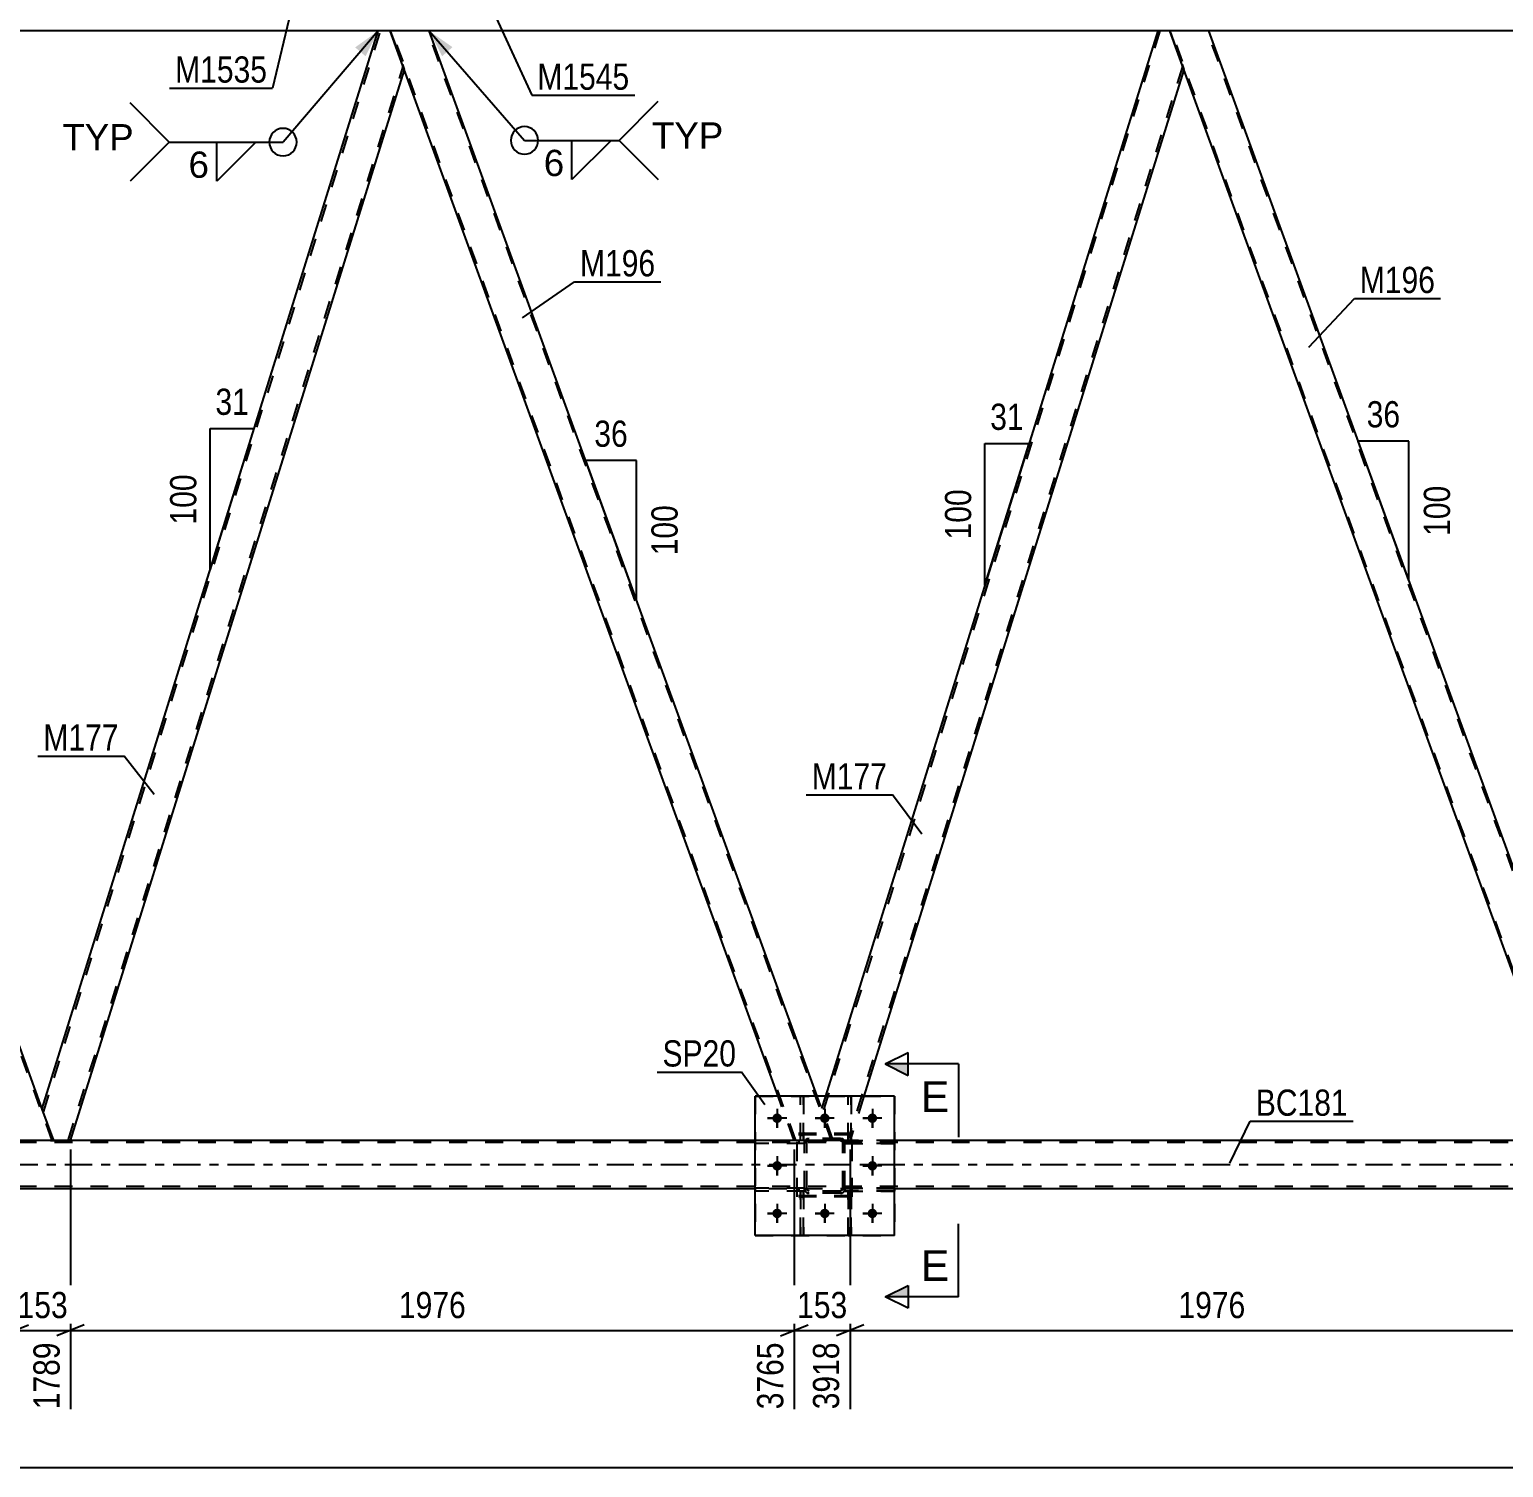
# Model space of a CAD drawing. Header units: millimetres. Extents: x 0 to 841, y 0 to 594.
# Drawn here: x 157.1 to 318.1, y 280.7 to 437.8 of the extents above; entities that cross this region are included whole.
import ezdxf

# ---------------------------------------------------------------- set-up
doc = ezdxf.new("R2010")
doc.units = ezdxf.units.MM
doc.linetypes.add('DXK_LINE_DOT2', pattern=[3.9198, 1.9599, -1.9599])
doc.linetypes.add('DXK_LINE_DOT3', pattern=[5.9187, 2.979, -0.9799, 0.9799, -0.9799])
doc.styles.add('Arial', font='ARIAL.TTF', dxfattribs={"height": 0.2})
doc.styles.add('Arial Narrow', font='ARIALN.TTF', dxfattribs={"height": 0.2})

# ---------------------------------------------------------------- blocks, each defined once
blk = doc.blocks.new('Part-318889357-3689 - 3336')
at = {"color": 7, "linetype": 'DXK_LINE_DOT2'}
for p, q in [((246.15, 316.13), (246.15, 316.45)), ((246.15, 316.45), (251.55, 316.45)), ((251.55, 316.13), (246.15, 316.13)), ((246.75, 316.13), (246.75, 316.45)), ((251.55, 316.45), (251.55, 316.13))]:
    blk.add_line(p, q, dxfattribs=at)
blk = doc.blocks.new('Part-318889357-3766 - 3336')
at = {"color": 7, "linetype": 'DXK_LINE_DOT2'}
for p, q in [((241.75, 311.25), (236.35, 311.25)), ((236.35, 311.25), (236.35, 310.93)), ((241.75, 310.93), (236.35, 310.93)), ((241.15, 310.93), (241.15, 311.25)), ((241.75, 310.93), (241.75, 311.25))]:
    blk.add_line(p, q, dxfattribs=at)
blk = doc.blocks.new('Part-318889357-3770 - 3336')
at = {"color": 7, "linetype": 'DXK_LINE_DOT2'}
for p, q in [((241.75, 316.21), (241.78, 316.39)), ((241.78, 316.39), (241.75, 316.21)), ((241.75, 311.17), (241.75, 316.21)), ((241.99, 316.21), (242, 316.3)), ((241.99, 311.17), (241.99, 316.21)), ((242, 316.3), (242.06, 316.38)), ((242.04, 316.65), (242.23, 316.69)), ((242.23, 316.69), (242.04, 316.65)), ((242.06, 316.38), (242.13, 316.43)), ((242.13, 316.43), (242.23, 316.45)), ((245.67, 316.69), (242.23, 316.69)), ((242.23, 316.45), (245.67, 316.45)), ((245.67, 316.69), (245.85, 316.65)), ((245.85, 316.65), (245.67, 316.69)), ((245.67, 316.45), (245.76, 316.43)), ((245.76, 316.43), (245.83, 316.38)), ((245.83, 316.38), (245.89, 316.3)), ((245.89, 316.3), (245.91, 316.21)), ((245.91, 311.17), (245.91, 316.21)), ((246.11, 316.39), (246.15, 316.21)), ((246.15, 316.21), (246.11, 316.39)), ((246.15, 311.17), (246.15, 316.21)), ((241.78, 310.98), (241.75, 311.17)), ((241.75, 311.17), (241.78, 310.98)), ((242, 311.07), (241.99, 311.17)), ((242.06, 311), (242, 311.07)), ((242.23, 310.69), (242.04, 310.72)), ((242.04, 310.72), (242.23, 310.69)), ((242.13, 310.94), (242.06, 311)), ((242.23, 310.93), (242.13, 310.94)), ((245.67, 310.93), (242.23, 310.93)), ((245.76, 310.94), (245.67, 310.93)), ((245.85, 310.72), (245.67, 310.69)), ((245.67, 310.69), (245.85, 310.72)), ((245.83, 311), (245.76, 310.94)), ((245.89, 311.07), (245.83, 311)), ((245.91, 311.17), (245.89, 311.07)), ((246.15, 311.17), (246.11, 310.98)), ((246.11, 310.98), (246.15, 311.17)), ((245.67, 310.69), (242.23, 310.69))]:
    blk.add_line(p, q, dxfattribs=at)
at = {"color": 7, "linetype": 'DXK_LINE_DOT3'}
blk.add_line((243.95, 313.69), (243.95, 313.69), dxfattribs=at)
at = {"color": 7, "linetype": 'DXK_LINE_DOT2'}
for centre, start, end in [((242.23, 316.21), 112.5, 157.5), ((242.23, 316.21), 112.5, 157.5), ((245.67, 316.21), 22.5, 67.5), ((245.67, 316.21), 22.5, 67.5), ((242.23, 311.17), 202.5, 247.5), ((242.23, 311.17), 202.5, 247.5), ((245.67, 311.17), 292.5, 337.5), ((245.67, 311.17), 292.5, 337.5)]:
    blk.add_arc(centre, 0.48, start, end, dxfattribs=at)
blk = doc.blocks.new('Part-318889357-3510 - 3336')
at = {"color": 2, "linetype": 'Continuous'}
for p, q in [((285.89, 437.69), (281.63, 437.69)), ((328.76, 319.89), (285.89, 437.69)), ((325.75, 316.47), (283.16, 433.48))]:
    blk.add_line(p, q, dxfattribs=at)
at = {"color": 7, "linetype": 'DXK_LINE_DOT2'}
for p, q in [((281.63, 437.69), (283.16, 433.48)), ((325.92, 316.47), (281.8, 437.69)), ((329.84, 316.47), (285.72, 437.69)), ((330.01, 316.47), (328.76, 319.89)), ((325.75, 316.47), (330.01, 316.47))]:
    blk.add_line(p, q, dxfattribs=at)
blk = doc.blocks.new('Part-318889357-3707 - 3336')
at = {"color": 7, "linetype": 'DXK_LINE_DOT2'}
for p, q in [((246.95, 317.09), (240.95, 317.09)), ((240.95, 310.29), (240.95, 317.09)), ((246.95, 310.29), (246.95, 317.09)), ((246.95, 310.29), (240.95, 310.29))]:
    blk.add_line(p, q, dxfattribs=at)
blk = doc.blocks.new('Bolt-318889357-3551 - 3336')
at = {"color": 1, "linetype": 'Continuous'}
for p, q in [((237.71, 318.89), (238.4, 318.89)), ((238.75, 319.93), (238.75, 319.23)), ((239.79, 318.89), (239.09, 318.89)), ((242.91, 318.89), (243.6, 318.89)), ((243.95, 319.93), (243.95, 319.23)), ((244.99, 318.89), (244.29, 318.89)), ((248.11, 318.89), (248.8, 318.89)), ((249.15, 319.93), (249.15, 319.23)), ((250.19, 318.89), (249.49, 318.89)), ((238.75, 317.85), (238.75, 318.54)), ((243.95, 317.85), (243.95, 318.54)), ((249.15, 317.85), (249.15, 318.54)), ((238.75, 314.73), (238.75, 314.03)), ((249.15, 314.73), (249.15, 314.03)), ((237.71, 313.69), (238.4, 313.69)), ((238.75, 312.65), (238.75, 313.34)), ((239.79, 313.69), (239.09, 313.69)), ((248.11, 313.69), (248.8, 313.69)), ((249.15, 312.65), (249.15, 313.34)), ((250.19, 313.69), (249.49, 313.69)), ((238.75, 309.53), (238.75, 308.83)), ((243.95, 309.53), (243.95, 308.83)), ((249.15, 309.53), (249.15, 308.83)), ((237.71, 308.49), (238.4, 308.49)), ((238.75, 307.45), (238.75, 308.14)), ((239.79, 308.49), (239.09, 308.49)), ((242.91, 308.49), (243.6, 308.49)), ((243.95, 307.45), (243.95, 308.14)), ((244.99, 308.49), (244.29, 308.49)), ((248.11, 308.49), (248.8, 308.49)), ((249.15, 307.45), (249.15, 308.14)), ((250.19, 308.49), (249.49, 308.49))]:
    blk.add_line(p, q, dxfattribs=at)
blk = doc.blocks.new('Part-318889357-3683 - 3336')
at = {"color": 7, "linetype": 'DXK_LINE_DOT2'}
for p, q in [((251.55, 316.45), (246.15, 316.45)), ((246.15, 316.45), (246.15, 316.13)), ((246.15, 316.13), (251.55, 316.13)), ((246.75, 316.13), (246.75, 316.45)), ((251.55, 316.13), (251.55, 316.45))]:
    blk.add_line(p, q, dxfattribs=at)
blk = doc.blocks.new('Part-318889357-3588 - 3336')
at = {"color": 7, "linetype": 'DXK_LINE_DOT2'}
for p, q in [((246.95, 317.22), (240.95, 317.22)), ((240.95, 310.42), (240.95, 317.22)), ((246.95, 310.42), (246.95, 317.22)), ((246.95, 310.42), (240.95, 310.42))]:
    blk.add_line(p, q, dxfattribs=at)
blk = doc.blocks.new('Part-318889357-3606 - 3336')
at = {"color": 7, "linetype": 'DXK_LINE_DOT2'}
for p, q in [((241.62, 310.92), (241.3, 310.92)), ((241.3, 310.92), (241.3, 306.09)), ((241.62, 306.09), (241.62, 310.92)), ((241.3, 310.32), (241.62, 310.32)), ((241.3, 306.09), (241.62, 306.09))]:
    blk.add_line(p, q, dxfattribs=at)
blk = doc.blocks.new('Part-318889357-3637 - 3336')
at = {"color": 2, "linetype": 'Continuous'}
for p, q in [((236.35, 316.47), (101.76, 316.47)), ((491.56, 316.47), (251.55, 316.47)), ((236.35, 311.19), (101.76, 311.19)), ((491.56, 311.19), (251.55, 311.19))]:
    blk.add_line(p, q, dxfattribs=at)
at = {"color": 7, "linetype": 'DXK_LINE_DOT2'}
for p, q in [((777.19, 316.23), (101.76, 316.23)), ((251.55, 316.47), (236.35, 316.47)), ((777.19, 311.43), (101.76, 311.43)), ((251.55, 311.19), (236.35, 311.19))]:
    blk.add_line(p, q, dxfattribs=at)
at = {"color": 7, "linetype": 'DXK_LINE_DOT3'}
blk.add_line((101.76, 313.83), (777.19, 313.83), dxfattribs=at)
blk = doc.blocks.new('Part-318889357-3650 - 3336')
at = {"color": 2, "linetype": 'Continuous'}
for p, q in [((158.48, 319.94), (195.18, 437.69)), ((196.5, 437.69), (195.18, 437.69)), ((198.03, 433.48), (196.5, 437.69)), ((161.58, 316.47), (198.04, 433.43)), ((159.74, 316.47), (158.49, 319.89))]:
    blk.add_line(p, q, dxfattribs=at)
at = {"color": 7, "linetype": 'DXK_LINE_DOT2'}
for p, q in [((158.61, 319.56), (195.43, 437.69)), ((161.33, 316.47), (197.91, 433.81)), ((198.04, 433.43), (198.03, 433.48)), ((198.04, 433.43), (198.03, 433.48)), ((158.49, 319.89), (158.48, 319.94)), ((159.74, 316.47), (161.58, 316.47))]:
    blk.add_line(p, q, dxfattribs=at)
blk = doc.blocks.new('Part-318889357-3655 - 3336')
at = {"color": 2, "linetype": 'Continuous'}
for p, q in [((200.75, 437.69), (196.5, 437.69)), ((243.12, 321.29), (200.75, 437.69)), ((238.86, 321.29), (198.03, 433.48))]:
    blk.add_line(p, q, dxfattribs=at)
at = {"color": 7, "linetype": 'DXK_LINE_DOT2'}
for p, q in [((196.5, 437.69), (198.03, 433.48)), ((240.79, 316.47), (196.67, 437.69)), ((244.7, 316.47), (200.58, 437.69)), ((240.62, 316.47), (238.86, 321.29)), ((244.87, 316.47), (243.12, 321.29)), ((244.87, 316.47), (240.62, 316.47))]:
    blk.add_line(p, q, dxfattribs=at)
blk = doc.blocks.new('Part-318889357-3677 - 3336')
at = {"color": 7, "linetype": 'DXK_LINE_DOT2'}
for p, q in [((246.5, 316.44), (246.5, 321.29)), ((246.5, 321.29), (246.82, 321.29)), ((246.82, 321.29), (246.82, 316.44)), ((246.5, 317.04), (246.82, 317.04)), ((246.82, 316.44), (246.5, 316.44))]:
    blk.add_line(p, q, dxfattribs=at)
blk = doc.blocks.new('Part-318889357-3680 - 3336')
at = {"color": 7, "linetype": 'DXK_LINE_DOT2'}
for p, q in [((251.55, 311.25), (246.15, 311.25)), ((246.15, 311.25), (246.15, 310.93)), ((246.15, 310.93), (251.55, 310.93)), ((246.75, 310.93), (246.75, 311.25)), ((251.55, 310.93), (251.55, 311.25))]:
    blk.add_line(p, q, dxfattribs=at)
blk = doc.blocks.new('Part-318889357-3694 - 3336')
at = {"color": 2, "linetype": 'Continuous'}
for p, q in [((155.48, 316.47), (111.36, 437.69)), ((111.36, 437.69), (115.62, 437.69)), ((158.49, 319.89), (115.62, 437.69))]:
    blk.add_line(p, q, dxfattribs=at)
at = {"color": 7, "linetype": 'DXK_LINE_DOT2'}
for p, q in [((155.65, 316.47), (111.53, 437.69)), ((159.57, 316.47), (115.45, 437.69)), ((159.74, 316.47), (158.49, 319.89)), ((155.48, 316.47), (159.74, 316.47))]:
    blk.add_line(p, q, dxfattribs=at)
blk = doc.blocks.new('Part-318889357-3700 - 3336')
at = {"color": 7, "linetype": 'DXK_LINE_DOT2'}
for p, q in [((246.5, 306.09), (246.5, 310.92)), ((246.5, 310.92), (246.82, 310.92)), ((246.82, 310.92), (246.82, 306.09)), ((246.5, 310.32), (246.82, 310.32)), ((246.82, 306.09), (246.5, 306.09))]:
    blk.add_line(p, q, dxfattribs=at)
blk = doc.blocks.new('Part-318889357-3706 - 3336')
at = {"color": 7, "linetype": 'DXK_LINE_DOT2'}
for p, q in [((280.56, 437.69), (243.75, 319.56)), ((283.04, 433.81), (246.47, 316.47)), ((283.18, 433.43), (283.16, 433.48)), ((283.18, 433.43), (283.16, 433.48)), ((244.03, 321.29), (243.61, 319.94)), ((248.22, 321.29), (246.72, 316.47)), ((244.87, 316.47), (243.61, 319.94)), ((246.72, 316.47), (244.87, 316.47))]:
    blk.add_line(p, q, dxfattribs=at)
at = {"color": 2, "linetype": 'Continuous'}
for p, q in [((280.31, 437.69), (244.03, 321.29)), ((281.63, 437.69), (280.31, 437.69)), ((283.16, 433.48), (281.63, 437.69)), ((283.18, 433.43), (248.22, 321.29))]:
    blk.add_line(p, q, dxfattribs=at)
blk = doc.blocks.new('Part-318889357-3708 - 3336')
at = {"color": 7, "linetype": 'DXK_LINE_DOT2'}
for p, q in [((241.75, 316.21), (241.78, 316.39)), ((241.78, 316.39), (241.75, 316.21)), ((241.75, 311.17), (241.75, 316.21)), ((241.99, 316.21), (242, 316.3)), ((241.99, 311.17), (241.99, 316.21)), ((242, 316.3), (242.06, 316.38)), ((242.04, 316.65), (242.23, 316.69)), ((242.23, 316.69), (242.04, 316.65)), ((242.06, 316.38), (242.13, 316.43)), ((242.13, 316.43), (242.23, 316.45)), ((245.67, 316.69), (242.23, 316.69)), ((242.23, 316.45), (245.67, 316.45)), ((245.67, 316.69), (245.85, 316.65)), ((245.85, 316.65), (245.67, 316.69)), ((245.67, 316.45), (245.76, 316.43)), ((245.76, 316.43), (245.83, 316.38)), ((245.83, 316.38), (245.89, 316.3)), ((245.89, 316.3), (245.91, 316.21)), ((245.91, 311.17), (245.91, 316.21)), ((246.11, 316.39), (246.15, 316.21)), ((246.15, 316.21), (246.11, 316.39)), ((246.15, 311.17), (246.15, 316.21)), ((241.78, 310.98), (241.75, 311.17)), ((241.75, 311.17), (241.78, 310.98)), ((242, 311.07), (241.99, 311.17)), ((242.06, 311), (242, 311.07)), ((242.23, 310.69), (242.04, 310.72)), ((242.04, 310.72), (242.23, 310.69)), ((242.13, 310.94), (242.06, 311)), ((242.23, 310.93), (242.13, 310.94)), ((245.67, 310.93), (242.23, 310.93)), ((245.76, 310.94), (245.67, 310.93)), ((245.85, 310.72), (245.67, 310.69)), ((245.67, 310.69), (245.85, 310.72)), ((245.83, 311), (245.76, 310.94)), ((245.89, 311.07), (245.83, 311)), ((245.91, 311.17), (245.89, 311.07)), ((246.15, 311.17), (246.11, 310.98)), ((246.11, 310.98), (246.15, 311.17)), ((245.67, 310.69), (242.23, 310.69))]:
    blk.add_line(p, q, dxfattribs=at)
at = {"color": 7, "linetype": 'DXK_LINE_DOT3'}
blk.add_line((243.95, 313.69), (243.95, 313.69), dxfattribs=at)
at = {"color": 7, "linetype": 'DXK_LINE_DOT2'}
for centre, start, end in [((242.23, 316.21), 112.5, 157.5), ((242.23, 316.21), 112.5, 157.5), ((245.67, 316.21), 22.5, 67.5), ((245.67, 316.21), 22.5, 67.5), ((242.23, 311.17), 202.5, 247.5), ((242.23, 311.17), 202.5, 247.5), ((245.67, 311.17), 292.5, 337.5), ((245.67, 311.17), 292.5, 337.5)]:
    blk.add_arc(centre, 0.48, start, end, dxfattribs=at)
blk = doc.blocks.new('Part-318889357-3709 - 3336')
at = {"color": 7, "linetype": 'DXK_LINE_DOT2'}
for p, q in [((236.35, 321.29), (251.55, 321.29)), ((236.35, 321.29), (236.35, 306.09)), ((251.55, 321.29), (251.55, 306.09)), ((236.35, 306.09), (251.55, 306.09))]:
    blk.add_line(p, q, dxfattribs=at)
blk = doc.blocks.new('Part-318889357-3714 - 3336')
at = {"color": 2, "linetype": 'Continuous'}
for p, q in [((251.55, 321.29), (236.35, 321.29)), ((236.35, 306.09), (236.35, 321.29)), ((251.55, 306.09), (251.55, 321.29)), ((251.55, 306.09), (236.35, 306.09))]:
    blk.add_line(p, q, dxfattribs=at)
blk = doc.blocks.new('Part-318889357-3744 - 3336')
at = {"color": 7, "linetype": 'DXK_LINE_DOT2'}
for p, q in [((246.15, 310.93), (246.15, 311.25)), ((246.15, 311.25), (251.55, 311.25)), ((251.55, 310.93), (246.15, 310.93)), ((246.75, 310.93), (246.75, 311.25)), ((251.55, 311.25), (251.55, 310.93))]:
    blk.add_line(p, q, dxfattribs=at)
blk = doc.blocks.new('Part-318889357-3756 - 3336')
at = {"color": 7, "linetype": 'DXK_LINE_DOT2'}
for p, q in [((241.3, 316.44), (241.3, 321.29)), ((241.3, 321.29), (241.62, 321.29)), ((241.62, 321.29), (241.62, 316.44)), ((241.3, 317.04), (241.62, 317.04)), ((241.62, 316.44), (241.3, 316.44))]:
    blk.add_line(p, q, dxfattribs=at)
blk = doc.blocks.new('Part-318889357-3762 - 3336')
at = {"color": 7, "linetype": 'DXK_LINE_DOT2'}
for p, q in [((241.3, 306.09), (241.3, 310.92)), ((241.3, 310.92), (241.62, 310.92)), ((241.62, 310.92), (241.62, 306.09)), ((241.3, 310.32), (241.62, 310.32)), ((241.62, 306.09), (241.3, 306.09))]:
    blk.add_line(p, q, dxfattribs=at)
blk = doc.blocks.new('Part-318889357-3769 - 3336')
at = {"color": 7, "linetype": 'DXK_LINE_DOT2'}
for p, q in [((241.75, 316.45), (236.35, 316.45)), ((236.35, 316.45), (236.35, 316.13)), ((241.75, 316.13), (236.35, 316.13)), ((241.15, 316.13), (241.15, 316.45)), ((241.75, 316.13), (241.75, 316.45))]:
    blk.add_line(p, q, dxfattribs=at)
blk = doc.blocks.new('Part-318889357-3810 - 3336')
at = {"color": 2, "linetype": 'Continuous'}
for p, q in [((241.3, 321.29), (241.3, 321.29)), ((241.62, 321.29), (241.3, 321.29)), ((241.62, 321.29), (241.62, 321.29))]:
    blk.add_line(p, q, dxfattribs=at)
at = {"color": 7, "linetype": 'DXK_LINE_DOT2'}
for p, q in [((241.3, 316.44), (241.3, 321.29)), ((241.62, 316.44), (241.62, 321.29)), ((241.3, 317.04), (241.62, 317.04)), ((241.62, 316.44), (241.3, 316.44))]:
    blk.add_line(p, q, dxfattribs=at)
blk = doc.blocks.new('Part-318889357-3819 - 3336')
at = {"color": 2, "linetype": 'Continuous'}
for p, q in [((246.5, 321.29), (246.5, 321.29)), ((246.82, 321.29), (246.5, 321.29)), ((246.82, 321.29), (246.82, 321.29))]:
    blk.add_line(p, q, dxfattribs=at)
at = {"color": 7, "linetype": 'DXK_LINE_DOT2'}
for p, q in [((246.5, 316.44), (246.5, 321.29)), ((246.82, 316.44), (246.82, 321.29)), ((246.5, 317.04), (246.82, 317.04)), ((246.82, 316.44), (246.5, 316.44))]:
    blk.add_line(p, q, dxfattribs=at)
blk = doc.blocks.new('Part-318889357-3822 - 3336')
at = {"color": 7, "linetype": 'DXK_LINE_DOT2'}
for p, q in [((241.75, 311.25), (236.35, 311.25)), ((236.35, 310.93), (236.35, 311.25)), ((241.75, 310.93), (236.35, 310.93)), ((241.15, 310.93), (241.15, 311.25)), ((241.75, 311.25), (241.75, 310.93))]:
    blk.add_line(p, q, dxfattribs=at)
blk = doc.blocks.new('Part-318889357-3825 - 3336')
at = {"color": 7, "linetype": 'DXK_LINE_DOT2'}
for p, q in [((241.75, 316.45), (236.35, 316.45)), ((236.35, 316.13), (236.35, 316.45)), ((241.75, 316.13), (236.35, 316.13)), ((241.15, 316.13), (241.15, 316.45)), ((241.75, 316.45), (241.75, 316.13))]:
    blk.add_line(p, q, dxfattribs=at)
blk = doc.blocks.new('Part-318889357-3828 - 3336')
at = {"color": 7, "linetype": 'DXK_LINE_DOT2'}
for p, q in [((246.82, 310.92), (246.5, 310.92)), ((246.5, 310.92), (246.5, 306.09)), ((246.82, 306.09), (246.82, 310.92)), ((246.5, 310.32), (246.82, 310.32)), ((246.5, 306.09), (246.82, 306.09))]:
    blk.add_line(p, q, dxfattribs=at)
blk = doc.blocks.new('Bolt-318889357-3831 - 3336')
at = {"linetype": 'Continuous'}
for points in [[(239.27, 318.89, -1), (238.23, 318.89, -1)], [(244.47, 318.89, -1), (243.43, 318.89, -1)], [(249.67, 318.89, -1), (248.63, 318.89, -1)], [(239.27, 313.69, -1), (238.23, 313.69, -1)], [(249.67, 313.69, -1), (248.63, 313.69, -1)], [(239.27, 308.49, -1), (238.23, 308.49, -1)], [(244.47, 308.49, -1), (243.43, 308.49, -1)], [(249.67, 308.49, -1), (248.63, 308.49, -1)]]:
    blk.add_hatch(color=1, dxfattribs=at).paths.add_polyline_path(points)
at = {"color": 1, "linetype": 'Continuous'}
for p, q in [((239.79, 318.89), (237.71, 318.89)), ((238.75, 319.93), (238.75, 317.85)), ((244.99, 318.89), (242.91, 318.89)), ((243.95, 319.93), (243.95, 317.85)), ((250.19, 318.89), (248.11, 318.89)), ((249.15, 319.93), (249.15, 317.85)), ((238.75, 314.73), (238.75, 312.65)), ((249.15, 314.73), (249.15, 312.65)), ((239.79, 313.69), (237.71, 313.69)), ((250.19, 313.69), (248.11, 313.69)), ((238.75, 309.53), (238.75, 307.45)), ((243.95, 309.53), (243.95, 307.45)), ((249.15, 309.53), (249.15, 307.45)), ((239.79, 308.49), (237.71, 308.49)), ((244.99, 308.49), (242.91, 308.49)), ((250.19, 308.49), (248.11, 308.49))]:
    blk.add_line(p, q, dxfattribs=at)
blk = doc.blocks.new('Part-318889357-3846 - 3336')
at = {"color": 2, "linetype": 'Continuous'}
for p, q in [((195.18, 437.69), (115.62, 437.69)), ((280.31, 437.69), (200.75, 437.69)), ((365.45, 437.69), (285.89, 437.69))]:
    blk.add_line(p, q, dxfattribs=at)
at = {"color": 7, "linetype": 'DXK_LINE_DOT2'}
for p, q in [((714.79, 437.69), (195.18, 437.69)), ((200.75, 437.69), (195.18, 437.69)), ((285.89, 437.69), (280.31, 437.69))]:
    blk.add_line(p, q, dxfattribs=at)
blk = doc.blocks.new('StraightDimension-318889357-5029 - 3336')
at = {"color": 7, "linetype": 'Continuous'}
for p, q in [((161.58, 315.47), (161.58, 287.09)), ((240.62, 315.47), (240.62, 287.09)), ((163.08, 296.3), (160.08, 295.1)), ((239.12, 295.1), (242.12, 296.3)), ((161.58, 295.7), (240.62, 295.7))]:
    blk.add_line(p, q, dxfattribs=at)
at = {"color": 0}
blk.add_wipeout([(205.36, 296.45), (205.36, 300.65), (196.84, 300.65), (196.84, 296.45)], dxfattribs=at)
at = {"color": 0, "linetype": 'Continuous'}
blk.add_wipeout([(240.02, 295), (235.82, 295), (235.82, 286.49), (240.02, 286.49)], dxfattribs=at)
at = {"color": 3, "style": 'Arial Narrow'}
blk.add_text('1976', height=2.863, dxfattribs=at).set_placement((197.44, 297.05))
at = {"color": 3, "linetype": 'Continuous', "style": 'Arial Narrow'}
blk.add_text('3765', height=2.863, rotation=90.0002, dxfattribs=at).set_placement((239.42, 287.09))
blk = doc.blocks.new('StraightDimension-318889357-4770 - 3336')
at = {"color": 7, "linetype": 'Continuous'}
for p, q in [((155.48, 315.47), (155.48, 287.09)), ((161.58, 315.47), (161.58, 287.09)), ((153.98, 295.1), (156.98, 296.3)), ((163.08, 296.3), (160.08, 295.1)), ((155.48, 295.7), (161.58, 295.7))]:
    blk.add_line(p, q, dxfattribs=at)
at = {"color": 0}
blk.add_wipeout([(161.88, 296.45), (161.88, 300.65), (155.19, 300.65), (155.19, 296.45)], dxfattribs=at)
at = {"color": 0, "linetype": 'Continuous'}
blk.add_wipeout([(160.98, 295), (156.78, 295), (156.78, 286.49), (160.98, 286.49)], dxfattribs=at)
at = {"color": 3, "style": 'Arial Narrow'}
blk.add_text('153', height=2.863, dxfattribs=at).set_placement((155.79, 297.05))
at = {"color": 3, "linetype": 'Continuous', "style": 'Arial Narrow'}
blk.add_text('1789', height=2.863, rotation=90.0002, dxfattribs=at).set_placement((160.38, 287.09))
blk = doc.blocks.new('AngleDimension-318889357-5049 - 3336')
at = {"color": 7, "linetype": 'Continuous'}
for p, q in [((307.16, 379.24), (302.2, 392.87)), ((307.74, 392.87), (302.2, 392.87)), ((307.74, 377.65), (302.2, 392.87)), ((307.74, 377.65), (307.74, 392.87))]:
    blk.add_line(p, q, dxfattribs=at)
at = {"color": 0}
for points in [[(307.4, 393.77), (307.4, 397.97), (302.54, 397.97), (302.54, 393.77)], [(312.84, 388.6), (308.64, 388.6), (308.64, 381.92), (312.84, 381.92)]]:
    blk.add_wipeout(points, dxfattribs=at)
at = {"color": 3, "style": 'Arial Narrow'}
blk.add_text('36', height=2.863, dxfattribs=at).set_placement((303.14, 394.37))
blk.add_text('100', height=2.863, rotation=90.0002, dxfattribs=at).set_placement((312.24, 382.52))
blk = doc.blocks.new('AngleDimension-318889357-4082 - 3336')
at = {"color": 7, "linetype": 'Continuous'}
for p, q in [((221.46, 380.78), (217.84, 390.75)), ((223.38, 390.75), (217.84, 390.75)), ((223.38, 375.52), (217.84, 390.75)), ((223.38, 375.52), (223.38, 390.75))]:
    blk.add_line(p, q, dxfattribs=at)
at = {"color": 0}
for points in [[(223.04, 391.65), (223.04, 395.85), (218.18, 395.85), (218.18, 391.65)], [(228.48, 386.48), (224.28, 386.48), (224.28, 379.79), (228.48, 379.79)]]:
    blk.add_wipeout(points, dxfattribs=at)
at = {"color": 3, "style": 'Arial Narrow'}
blk.add_text('36', height=2.863, dxfattribs=at).set_placement((218.78, 392.25))
blk.add_text('100', height=2.863, rotation=90.0002, dxfattribs=at).set_placement((227.88, 380.39))
blk = doc.blocks.new('AngleDimension-318889357-4392 - 3336')
at = {"color": 7, "linetype": 'Continuous'}
for p, q in [((261.44, 392.6), (266.26, 392.6)), ((261.44, 377.14), (266.26, 392.6)), ((261.44, 377.14), (261.44, 392.6)), ((261.79, 378.28), (266.26, 392.6))]:
    blk.add_line(p, q, dxfattribs=at)
at = {"color": 0}
for points in [[(266.28, 393.5), (266.28, 397.7), (261.42, 397.7), (261.42, 393.5)], [(260.54, 388.21), (256.34, 388.21), (256.34, 381.53), (260.54, 381.53)]]:
    blk.add_wipeout(points, dxfattribs=at)
at = {"color": 3, "style": 'Arial Narrow'}
blk.add_text('31', height=2.863, dxfattribs=at).set_placement((262.02, 394.1))
blk.add_text('100', height=2.863, rotation=90.0002, dxfattribs=at).set_placement((259.94, 382.13))
blk = doc.blocks.new('AngleDimension-318889357-4406 - 3336')
at = {"color": 7, "linetype": 'Continuous'}
for p, q in [((176.81, 394.24), (181.64, 394.24)), ((176.81, 378.77), (181.64, 394.24)), ((176.81, 378.77), (176.81, 394.24)), ((177.41, 380.69), (181.64, 394.24))]:
    blk.add_line(p, q, dxfattribs=at)
at = {"color": 0}
for points in [[(181.65, 395.14), (181.65, 399.34), (176.8, 399.34), (176.8, 395.14)], [(175.91, 389.85), (171.71, 389.85), (171.71, 383.16), (175.91, 383.16)]]:
    blk.add_wipeout(points, dxfattribs=at)
at = {"color": 3, "style": 'Arial Narrow'}
blk.add_text('31', height=2.863, dxfattribs=at).set_placement((177.4, 395.74))
blk.add_text('100', height=2.863, rotation=90.0002, dxfattribs=at).set_placement((175.31, 383.76))
blk = doc.blocks.new('StraightDimension-318889357-4747 - 3336')
at = {"color": 7, "linetype": 'Continuous'}
blk.add_line((50.03, 280.73), (788.05, 280.73), dxfattribs=at)
blk = doc.blocks.new('StraightDimension-318889357-4991 - 3336')
at = {"color": 7, "linetype": 'Continuous'}
for p, q in [((246.72, 315.47), (246.72, 287.09)), ((325.75, 315.47), (325.75, 287.09)), ((248.22, 296.3), (245.22, 295.1)), ((324.25, 295.1), (327.25, 296.3)), ((246.72, 295.7), (325.75, 295.7))]:
    blk.add_line(p, q, dxfattribs=at)
at = {"color": 0}
blk.add_wipeout([(290.49, 296.45), (290.49, 300.65), (281.98, 300.65), (281.98, 296.45)], dxfattribs=at)
at = {"color": 0, "linetype": 'Continuous'}
blk.add_wipeout([(325.15, 295), (320.95, 295), (320.95, 286.49), (325.15, 286.49)], dxfattribs=at)
at = {"color": 3, "style": 'Arial Narrow'}
blk.add_text('1976', height=2.863, dxfattribs=at).set_placement((282.58, 297.05))
at = {"color": 3, "linetype": 'Continuous', "style": 'Arial Narrow'}
blk.add_text('5893', height=2.863, rotation=90.0002, dxfattribs=at).set_placement((324.55, 287.09))
blk = doc.blocks.new('StraightDimension-318889357-5010 - 3336')
at = {"color": 7, "linetype": 'Continuous'}
for p, q in [((240.62, 315.47), (240.62, 287.09)), ((246.72, 315.47), (246.72, 287.09)), ((239.12, 295.1), (242.12, 296.3)), ((248.22, 296.3), (245.22, 295.1)), ((240.62, 295.7), (246.72, 295.7))]:
    blk.add_line(p, q, dxfattribs=at)
at = {"color": 0}
blk.add_wipeout([(247.01, 296.45), (247.01, 300.65), (240.33, 300.65), (240.33, 296.45)], dxfattribs=at)
at = {"color": 0, "linetype": 'Continuous'}
blk.add_wipeout([(246.12, 295), (241.92, 295), (241.92, 286.49), (246.12, 286.49)], dxfattribs=at)
at = {"color": 3, "style": 'Arial Narrow'}
blk.add_text('153', height=2.863, dxfattribs=at).set_placement((240.93, 297.05))
at = {"color": 3, "linetype": 'Continuous', "style": 'Arial Narrow'}
blk.add_text('3918', height=2.863, rotation=90.0002, dxfattribs=at).set_placement((245.52, 287.09))
blk = doc.blocks.new('Mark-318889357-3506 - 3336')
at = {"color": 0}
blk.add_wipeout([(310.61, 409.05), (310.61, 412.05), (302.39, 412.05), (302.39, 409.05)], dxfattribs=at)
blk.add_wipeout([(310.61, 409.05), (310.61, 412.05), (302.39, 412.05), (302.39, 409.05)], dxfattribs=at)
at = {"color": 30, "linetype": 'Continuous'}
for p, q in [((296.81, 403.12), (301.79, 408.45)), ((301.79, 408.45), (311.21, 408.45))]:
    blk.add_line(p, q, dxfattribs=at)
at = {"color": 3, "style": 'Arial Narrow'}
blk.add_text('M196', height=2.863, dxfattribs=at).set_placement((302.39, 409.05))
blk = doc.blocks.new('SectionMark-318889357-5089 - 3336')
at = {"linetype": 'Continuous'}
for points in [[(253.05, 324.82), (253.05, 323.57), (250.55, 324.82)], [(253.05, 300.62), (253.05, 299.37), (250.55, 299.37)]]:
    blk.add_hatch(color=6, dxfattribs=at).paths.add_polyline_path(points)
at = {"color": 6, "linetype": 'Continuous'}
for p, q in [((250.55, 324.82), (253.05, 326.07)), ((253.05, 323.57), (253.05, 326.07)), ((258.55, 324.82), (250.55, 324.82)), ((250.55, 324.82), (253.05, 323.57)), ((258.55, 324.82), (258.55, 316.82)), ((258.55, 299.37), (258.55, 307.37)), ((250.55, 299.37), (253.05, 300.62)), ((253.05, 300.62), (253.05, 298.12)), ((258.55, 299.37), (250.55, 299.37)), ((253.05, 298.12), (250.55, 299.37))]:
    blk.add_line(p, q, dxfattribs=at)
at = {"color": 0, "linetype": 'Continuous'}
for points in [[(257.55, 319.57), (257.55, 323.07), (254.44, 323.07), (254.44, 319.57)], [(257.55, 301.12), (257.55, 304.62), (254.44, 304.62), (254.44, 301.12)]]:
    blk.add_wipeout(points, dxfattribs=at)
at = {"color": 3, "linetype": 'Continuous', "style": 'Arial'}
for p in [(254.44, 319.57), (254.44, 301.12)]:
    blk.add_text('E', height=3.34, dxfattribs=at).set_placement(p)
blk = doc.blocks.new('Mark-318889357-3633 - 3336')
at = {"color": 0}
blk.add_wipeout([(301.08, 319.16), (301.08, 322.16), (291.03, 322.16), (291.03, 319.16)], dxfattribs=at)
blk.add_wipeout([(301.08, 319.16), (301.08, 322.16), (291.03, 322.16), (291.03, 319.16)], dxfattribs=at)
at = {"color": 30, "linetype": 'Continuous'}
for p, q in [((288.2, 313.98), (290.43, 318.56)), ((290.43, 318.56), (301.68, 318.56))]:
    blk.add_line(p, q, dxfattribs=at)
at = {"color": 3, "style": 'Arial Narrow'}
blk.add_text('BC181', height=2.863, dxfattribs=at).set_placement((291.03, 319.16))
blk = doc.blocks.new('Mark-318889357-3646 - 3336')
at = {"color": 0}
blk.add_wipeout([(166.82, 359.06), (166.82, 362.06), (158.6, 362.06), (158.6, 359.06)], dxfattribs=at)
blk.add_wipeout([(166.82, 359.06), (166.82, 362.06), (158.6, 362.06), (158.6, 359.06)], dxfattribs=at)
at = {"color": 30, "linetype": 'Continuous'}
for p in [(158, 358.46), (170.72, 354.27)]:
    blk.add_line(p, (167.42, 358.46), dxfattribs=at)
at = {"color": 3, "style": 'Arial Narrow'}
blk.add_text('M177', height=2.863, dxfattribs=at).set_placement((158.6, 359.06))
blk = doc.blocks.new('Mark-318889357-3651 - 3336')
at = {"color": 0}
blk.add_wipeout([(225.45, 410.87), (225.45, 413.87), (217.22, 413.87), (217.22, 410.87)], dxfattribs=at)
blk.add_wipeout([(225.45, 410.87), (225.45, 413.87), (217.22, 413.87), (217.22, 410.87)], dxfattribs=at)
at = {"color": 30, "linetype": 'Continuous'}
for p, q in [((210.92, 406.34), (216.62, 410.27)), ((216.62, 410.27), (226.05, 410.27))]:
    blk.add_line(p, q, dxfattribs=at)
at = {"color": 3, "style": 'Arial Narrow'}
blk.add_text('M196', height=2.863, dxfattribs=at).set_placement((217.22, 410.87))
blk = doc.blocks.new('Mark-318889357-3702 - 3336')
at = {"color": 0}
blk.add_wipeout([(250.75, 354.81), (250.75, 357.81), (242.53, 357.81), (242.53, 354.81)], dxfattribs=at)
blk.add_wipeout([(250.75, 354.81), (250.75, 357.81), (242.53, 357.81), (242.53, 354.81)], dxfattribs=at)
at = {"color": 30, "linetype": 'Continuous'}
for p in [(241.93, 354.21), (254.56, 349.93)]:
    blk.add_line(p, (251.35, 354.21), dxfattribs=at)
at = {"color": 3, "style": 'Arial Narrow'}
blk.add_text('M177', height=2.863, dxfattribs=at).set_placement((242.53, 354.81))
blk = doc.blocks.new('Mark-318889357-3710 - 3336')
at = {"color": 0}
blk.add_wipeout([(234.27, 324.54), (234.27, 327.54), (226.23, 327.54), (226.23, 324.54)], dxfattribs=at)
blk.add_wipeout([(234.27, 324.54), (234.27, 327.54), (226.23, 327.54), (226.23, 324.54)], dxfattribs=at)
at = {"color": 30, "linetype": 'Continuous'}
for p in [(225.63, 323.94), (237.4, 320.36)]:
    blk.add_line(p, (234.87, 323.94), dxfattribs=at)
at = {"color": 3, "style": 'Arial Narrow'}
blk.add_text('SP20', height=2.863, dxfattribs=at).set_placement((226.23, 324.54))
blk = doc.blocks.new('Mark-318889357-3868 - 3336')
at = {"color": 0}
blk.add_wipeout([(222.61, 431.26), (222.61, 434.26), (212.56, 434.26), (212.56, 431.26)], dxfattribs=at)
blk.add_wipeout([(222.61, 431.26), (222.61, 434.26), (212.56, 434.26), (212.56, 431.26)], dxfattribs=at)
at = {"color": 30, "linetype": 'Continuous'}
for p, q in [((206.38, 442.78), (211.96, 430.66)), ((211.96, 430.66), (223.21, 430.66))]:
    blk.add_line(p, q, dxfattribs=at)
at = {"color": 3, "style": 'Arial Narrow'}
blk.add_text('M1545', height=2.863, dxfattribs=at).set_placement((212.56, 431.26))
blk = doc.blocks.new('WeldMark-318889357-5111 - 3336')
at = {"linetype": 'Continuous'}
blk.add_hatch(color=30, dxfattribs=at).paths.add_polyline_path([(192.66, 435.89), (195.18, 437.69), (193.8, 434.92)])
at = {"color": 30, "linetype": 'Continuous'}
blk.add_line((195.18, 437.69), (184.78, 425.54), dxfattribs=at)
at = {"color": 3, "linetype": 'Continuous'}
for q in [(168.07, 429.83), (168.07, 421.26)]:
    blk.add_line((172.36, 425.54), q, dxfattribs=at)
for start, end in [(90, 270), (270, 90)]:
    blk.add_arc((184.78, 425.54), 1.5, start, end, dxfattribs=at)
at = {"color": 0}
blk.add_wipeout([(176.88, 421.44), (176.88, 424.84), (174.26, 424.84), (174.26, 421.44)], dxfattribs=at)
at = {"color": 30, "linetype": 'Continuous'}
blk.add_line((172.36, 425.54), (184.78, 425.54), dxfattribs=at)
at = {"color": 3, "linetype": 'Continuous'}
for p, q in [((177.54, 425.54), (181.83, 425.54)), ((181.83, 425.54), (177.54, 421.26)), ((177.54, 421.26), (177.54, 425.54))]:
    blk.add_line(p, q, dxfattribs=at)
at = {"color": 3, "style": 'Arial'}
blk.add_text('6', height=2.87, dxfattribs=at).set_placement((174.46, 421.64))
at = {"color": 0, "linetype": 'Continuous'}
blk.add_wipeout([(168.46, 424.64), (168.46, 427.64), (160.68, 427.64), (160.68, 424.64)], dxfattribs=at)
blk.add_wipeout([(168.46, 424.64), (168.46, 427.64), (160.68, 427.64), (160.68, 424.64)], dxfattribs=at)
at = {"color": 3, "linetype": 'Continuous', "style": 'Arial'}
blk.add_text('TYP', height=2.865, dxfattribs=at).set_placement((160.68, 424.64))
blk = doc.blocks.new('WeldMark-318889357-5125 - 3336')
at = {"linetype": 'Continuous'}
blk.add_hatch(color=30, dxfattribs=at).paths.add_polyline_path([(202.16, 434.93), (200.75, 437.69), (203.29, 435.91)])
at = {"color": 30, "linetype": 'Continuous'}
blk.add_line((200.75, 437.69), (211.16, 425.73), dxfattribs=at)
at = {"color": 3, "linetype": 'Continuous'}
for q in [(225.77, 430.01), (225.77, 421.44)]:
    blk.add_line((221.48, 425.73), q, dxfattribs=at)
blk.add_arc((211.16, 425.73), 1.5, 90, 270, dxfattribs=at)
at = {"color": 0}
blk.add_wipeout([(215.68, 421.63), (215.68, 425.03), (213.06, 425.03), (213.06, 421.63)], dxfattribs=at)
at = {"color": 30, "linetype": 'Continuous'}
blk.add_line((211.16, 425.73), (221.48, 425.73), dxfattribs=at)
at = {"color": 3, "linetype": 'Continuous'}
for p, q in [((216.34, 425.73), (220.63, 425.73)), ((220.63, 425.73), (216.34, 421.44)), ((216.34, 421.44), (216.34, 425.73))]:
    blk.add_line(p, q, dxfattribs=at)
blk.add_arc((211.16, 425.73), 1.5, 270, 90, dxfattribs=at)
at = {"color": 3, "style": 'Arial'}
blk.add_text('6', height=2.87, dxfattribs=at).set_placement((213.26, 421.83))
at = {"color": 0, "linetype": 'Continuous'}
blk.add_wipeout([(232.86, 424.83), (232.86, 427.83), (225.08, 427.83), (225.08, 424.83)], dxfattribs=at)
blk.add_wipeout([(232.86, 424.83), (232.86, 427.83), (225.08, 427.83), (225.08, 424.83)], dxfattribs=at)
at = {"color": 3, "linetype": 'Continuous', "style": 'Arial'}
blk.add_text('TYP', height=2.865, dxfattribs=at).set_placement((225.08, 424.83))
blk = doc.blocks.new('Mark-318889357-3878 - 3336')
at = {"color": 0}
blk.add_wipeout([(183.05, 432.04), (183.05, 435.04), (173, 435.04), (173, 432.04)], dxfattribs=at)
blk.add_wipeout([(183.05, 432.04), (183.05, 435.04), (173, 435.04), (173, 432.04)], dxfattribs=at)
at = {"color": 30, "linetype": 'Continuous'}
for p in [(186.51, 443.56), (172.4, 431.44)]:
    blk.add_line(p, (183.65, 431.44), dxfattribs=at)
at = {"color": 3, "style": 'Arial Narrow'}
blk.add_text('M1535', height=2.863, dxfattribs=at).set_placement((173, 432.04))

msp = doc.modelspace()

# ---------------------------------------------------------------- block references
for name in ['Part-318889357-3846 - 3336', 'Part-318889357-3694 - 3336', 'Part-318889357-3650 - 3336', 'Part-318889357-3655 - 3336', 'Part-318889357-3706 - 3336', 'Part-318889357-3510 - 3336', 'Part-318889357-3709 - 3336', 'Part-318889357-3714 - 3336', 'Part-318889357-3756 - 3336', 'Part-318889357-3810 - 3336', 'Part-318889357-3677 - 3336', 'Part-318889357-3819 - 3336', 'Bolt-318889357-3551 - 3336', 'Bolt-318889357-3831 - 3336', 'Part-318889357-3588 - 3336', 'Part-318889357-3637 - 3336', 'Part-318889357-3769 - 3336', 'Part-318889357-3825 - 3336', 'Part-318889357-3707 - 3336', 'Part-318889357-3770 - 3336', 'Part-318889357-3708 - 3336', 'Part-318889357-3689 - 3336', 'Part-318889357-3683 - 3336', 'Part-318889357-3766 - 3336', 'Part-318889357-3822 - 3336', 'Part-318889357-3606 - 3336', 'Part-318889357-3762 - 3336', 'Part-318889357-3680 - 3336', 'Part-318889357-3744 - 3336', 'Part-318889357-3700 - 3336', 'Part-318889357-3828 - 3336']:
    msp.add_blockref(name, (0, 0))

# ---------------------------------------------------------------- next in the draw order: block references
for name in ['AngleDimension-318889357-4406 - 3336', 'AngleDimension-318889357-4392 - 3336', 'AngleDimension-318889357-5049 - 3336', 'AngleDimension-318889357-4082 - 3336', 'StraightDimension-318889357-5029 - 3336']:
    msp.add_blockref(name, (0, 0))

# ---------------------------------------------------------------- next in the draw order: block references
msp.add_blockref('StraightDimension-318889357-4770 - 3336', (0, 0))

# ---------------------------------------------------------------- next in the draw order: block references
msp.add_blockref('StraightDimension-318889357-4747 - 3336', (0, 0))

# ---------------------------------------------------------------- next in the draw order: block references
for name in ['Mark-318889357-3868 - 3336', 'WeldMark-318889357-5111 - 3336', 'Mark-318889357-3651 - 3336', 'Mark-318889357-3506 - 3336', 'Mark-318889357-3646 - 3336', 'Mark-318889357-3702 - 3336', 'Mark-318889357-3710 - 3336', 'StraightDimension-318889357-4991 - 3336']:
    msp.add_blockref(name, (0, 0))

# ---------------------------------------------------------------- next in the draw order: block references
for name in ['Mark-318889357-3878 - 3336', 'WeldMark-318889357-5125 - 3336', 'SectionMark-318889357-5089 - 3336', 'Mark-318889357-3633 - 3336', 'StraightDimension-318889357-5010 - 3336']:
    msp.add_blockref(name, (0, 0))

doc.saveas('drawing.dxf')
